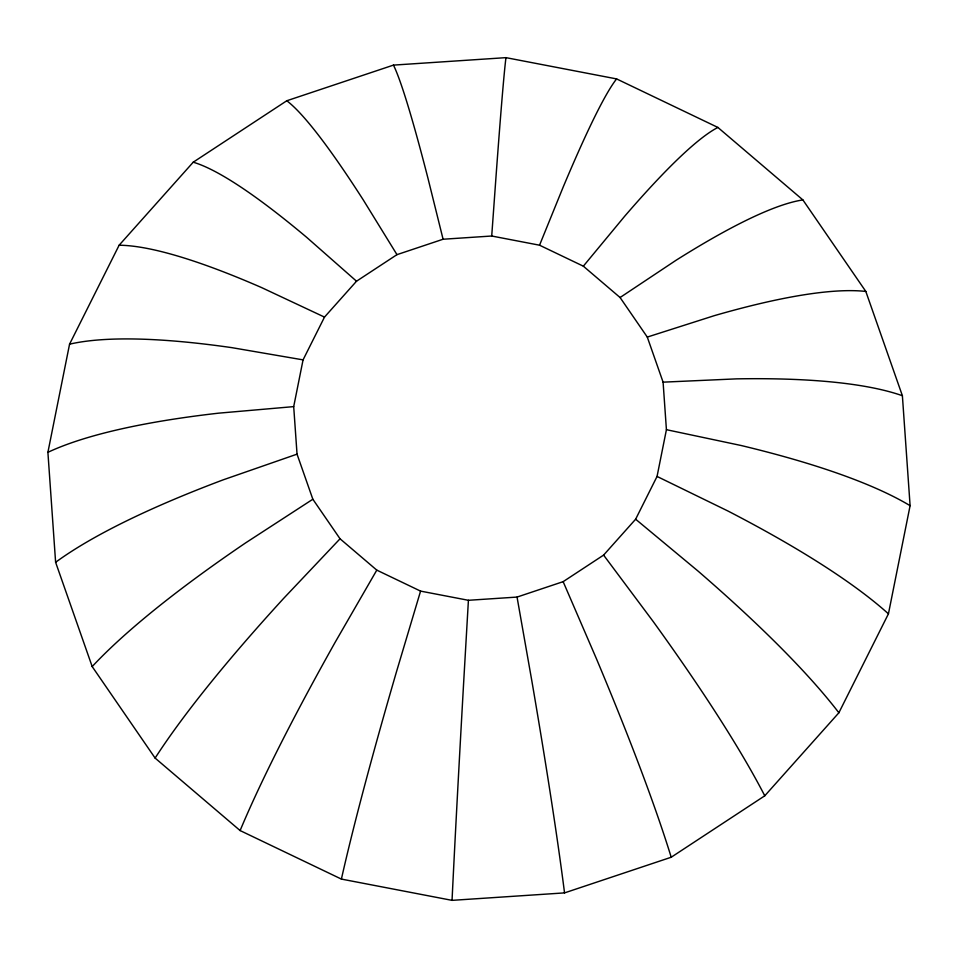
<?xml version="1.0" encoding="UTF-8"?>
<svg xmlns="http://www.w3.org/2000/svg" width="958" height="958" viewBox="0 0 958 958"><rect width="100%" height="100%" fill="white"/><g stroke="black" fill="none" stroke-linecap="round" stroke-linejoin="round"><path stroke-width="1.44" d="M468.414 600.295L517.045 597.074L563.148 581.662L603.6 555.101L635.633 519.212L657.056 476.437L666.421 429.687L663.092 382.158L647.285 337.072L620.077 297.519L583.338 266.18L539.546 245.2L491.717 236.015L443.087 239.237L396.971 254.648L356.52 281.209L324.499 317.098L303.063 359.873L293.699 406.623L297.04 454.152L312.847 499.238L340.042 538.791L376.793 570.13L420.574 591.11L468.414 600.295L463.528 684.754A587.505 5.628 -86.5 0 0 452.044 900.352L564.537 892.892L671.211 857.242L764.771 795.799L838.873 712.776L888.437 613.827L910.1 505.68L902.388 395.714L865.816 291.436L802.888 199.923L717.889 127.438L616.605 78.915L505.956 57.648L393.463 65.108L286.789 100.758L193.229 162.201L119.127 245.224L69.563 344.173L47.9 452.32L55.612 562.286L92.184 666.564L155.112 758.077L240.111 830.562L341.395 879.085L452.044 900.352M491.717 236.015L496.208 173.937A587.505 5.628 -86.5 0 1 505.956 57.648M420.574 591.11L396.456 671.857A587.505 37.542 -71.8 0 0 341.395 879.085M539.546 245.2L563.28 186.822A587.505 37.542 -71.8 0 1 616.605 78.915M376.793 570.13L335.06 642.447A587.505 66.892 -57 0 0 240.111 830.562M583.338 266.18L624.676 216.245A587.505 66.892 -57 0 1 717.889 127.438M340.042 538.791L283.532 598.51A587.505 91.681 -42.1 0 0 155.112 758.077M620.077 297.519L676.192 260.181A587.505 91.681 -42.1 0 1 802.888 199.923M312.847 499.238L245.392 543.042A587.505 110.23 -26.9 0 0 92.184 666.564M647.285 337.072L714.345 315.649A587.505 110.23 -26.9 0 1 865.816 291.436M297.04 454.152L223.226 479.826A587.505 121.259 -11.7 0 0 55.612 562.286M293.699 406.623L218.544 413.173A587.505 124.025 3.7 0 0 47.9 452.32M663.092 382.158L736.51 378.865A587.505 121.259 -11.7 0 1 902.388 395.714M303.063 359.873L231.68 347.622A587.505 118.337 19 0 0 69.563 344.173M666.421 429.687L741.181 445.518A587.505 124.025 3.7 0 1 910.1 505.68M657.056 476.437L728.056 511.069A587.505 118.337 19 0 1 888.437 613.827M324.499 317.098L261.726 287.639A587.505 104.59 34.2 0 0 119.127 245.224M635.633 519.212L698.011 571.052A587.505 104.59 34.2 0 1 838.873 712.776M356.52 281.209L306.644 237.309A587.505 83.717 49.3 0 0 193.229 162.201M603.6 555.101L653.093 621.383A587.505 83.717 49.3 0 1 764.771 795.799M396.971 254.648L363.357 200.066A587.505 57.133 64.1 0 0 286.789 100.758M563.148 581.662L596.379 658.625A587.505 57.133 64.1 0 1 671.211 857.242M443.087 239.237L428.01 178.451A587.505 26.656 78.9 0 0 393.463 65.108M517.045 597.074L531.726 680.24A587.505 26.656 78.9 0 1 564.537 892.892"/></g></svg>
